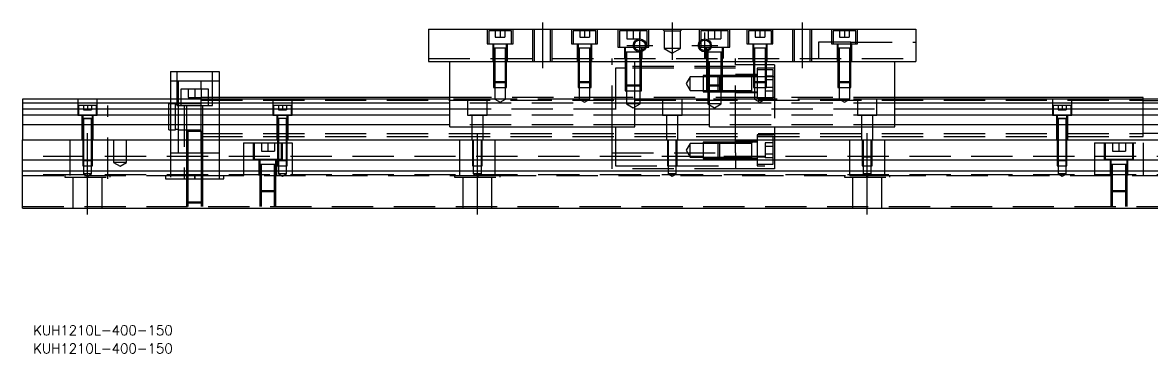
# Model space of a CAD drawing. Extents: x -8 to 590, y -276 to 102.
# Drawn here: x 0 to 347.5, y -275.7 to -174 of the extents above; entities that cross this region are included whole.
import ezdxf

# ---------------------------------------------------------------- set-up
doc = ezdxf.new("R2010")
doc.units = 0
doc.linetypes.add('CENTER', pattern=[50.8, 31.75, -6.35, 6.35, -6.35])
doc.linetypes.add('DASHED', pattern=[19.05, 12.7, -6.35])
doc.layers.get('0').update_dxf_attribs({"linetype": 'CONTINUOUS'})
doc.layers.add('CENTER', color=1, linetype='CENTER')
doc.styles.get("Standard").update_dxf_attribs({"font": 'txt.shx', "height": 3, "bigfont": 'bigfont.shx'})

# ---------------------------------------------------------------- blocks, each defined once
blk = doc.blocks.new('*U2')
at = {"color": 7, "linetype": 'CONTINUOUS'}
blk.add_text('KUH1210L-400-150', height=3, dxfattribs=at).set_placement((3.27, -270.09))
blk = doc.blocks.new('*U3')
at = {"color": 7, "linetype": 'CONTINUOUS'}
blk.add_text('KUH1210L-400-150', height=3, dxfattribs=at).set_placement((3.27, -275.69))

msp = doc.modelspace()

# ---------------------------------------------------------------- linework, layer by layer
at = {"color": 7, "linetype": 'CONTINUOUS'}
for p, q in [((125, -176), (125, -186)), ((125, -176), (275, -176)), ((275, -176), (275, -186)), ((125, -186), (275, -186)), ((131.5, -206), (131.5, -186)), ((188.5, -206), (188.5, -186)), ((211.5, -206), (211.5, -186)), ((268.5, -206), (268.5, -186)), ((45.5, -189), (45.5, -197.5)), ((45.5, -189), (60.5, -189)), ((60.5, -189), (60.5, -197.5)), ((0, -197.5), (0, -198.752272)), ((131.5, -197.5), (0, -197.5)), ((131.5, -197), (60.5, -197)), ((211.5, -197.5), (188.5, -197.5)), ((214.1, -194.85), (219.5, -194.85)), ((345, -197), (268.5, -197)), ((400, -197.5), (268.5, -197.5)), ((345, -197.5), (345, -197)), ((131.5, -198.752272), (0, -198.752272)), ((0, -198.752272), (0, -200.52668)), ((0, -200.52668), (131.5, -200.52668)), ((0, -200.52668), (0, -202.423076)), ((211.5, -198.752272), (188.5, -198.752272)), ((188.5, -200.52668), (211.5, -200.52668)), ((400, -198.752272), (268.5, -198.752272)), ((268.5, -200.52668), (400, -200.52668)), ((0, -202.423076), (0, -205.477372)), ((131.5, -202.423076), (0, -202.423076)), ((211.5, -202.423076), (188.5, -202.423076)), ((400, -202.423076), (268.5, -202.423076)), ((131.5, -205.477372), (0, -205.477372)), ((0, -205.477372), (0, -210)), ((131.5, -206), (188.5, -206)), ((211.5, -205.477372), (188.5, -205.477372)), ((211.5, -206), (268.5, -206)), ((400, -205.477372), (268.5, -205.477372)), ((0, -216.3), (0, -210)), ((0, -210), (400, -210)), ((400, -216.3), (0, -216.3)), ((0, -219.7), (0, -216.3)), ((0, -231), (0, -219.7)), ((400, -219.7), (0, -219.7)), ((0, -231), (400, -231))]:
    msp.add_line(p, q, dxfattribs=at)
at = {"color": 3, "linetype": 'DASHED'}
for p, q in [((143, -176), (143, -180.5)), ((150.5, -176.5), (143.5, -176.5)), ((143.5, -176.5), (143.5, -180.5)), ((145.5, -176.5), (145.5, -178.5)), ((147, -176.5), (147, -178.5)), ((148.5, -176.5), (148.5, -178.5)), ((150.5, -180.5), (150.5, -176.5)), ((151, -180.5), (151, -176)), ((157.000006, -176), (157.000006, -186)), ((157.5, -176), (157.5, -186)), ((162.5, -186), (162.5, -176)), ((162.999994, -186), (162.999994, -176)), ((169, -176), (169, -180.5)), ((176.5, -176.5), (169.5, -176.5)), ((169.5, -176.5), (169.5, -180.5)), ((171.5, -176.5), (171.5, -178.5)), ((173, -176.5), (173, -178.5)), ((174.5, -176.5), (174.5, -178.5)), ((176.5, -180.5), (176.5, -176.5)), ((177, -180.5), (177, -176)), ((183.25, -176), (183.25, -181.5)), ((192.25, -176.5), (183.75, -176.5)), ((183.75, -176.5), (183.75, -181.5)), ((186, -176.5), (186, -179)), ((188, -176.5), (188, -179)), ((190, -176.5), (190, -179)), ((192.25, -181.5), (192.25, -176.5)), ((192.75, -181.5), (192.75, -176)), ((197.5, -176.5), (197, -176)), ((197.5, -176.5), (197.5, -182)), ((197.5, -176.5), (202.5, -176.5)), ((202.5, -176.5), (203, -176)), ((202.5, -182), (202.5, -176.5)), ((208.25, -176), (208.25, -181.5)), ((217.25, -176.5), (208.75, -176.5)), ((208.75, -176.5), (208.75, -179.43875)), ((211, -176.5), (211, -179)), ((213, -176.5), (213, -179)), ((215, -176.5), (215, -179)), ((217.25, -181.5), (217.25, -176.5)), ((217.75, -181.5), (217.75, -176)), ((223, -176), (223, -180.5)), ((230.5, -176.5), (223.5, -176.5)), ((223.5, -176.5), (223.5, -180.5)), ((225.5, -176.5), (225.5, -178.5)), ((227, -176.5), (227, -178.5)), ((228.5, -176.5), (228.5, -178.5)), ((230.5, -180.5), (230.5, -176.5)), ((231, -180.5), (231, -176)), ((237.000006, -176), (237.000006, -186)), ((237.5, -176), (237.5, -186)), ((242.5, -186), (242.5, -176)), ((242.999994, -186), (242.999994, -176)), ((249, -176), (249, -180.5)), ((256.5, -176.5), (249.5, -176.5)), ((249.5, -176.5), (249.5, -180.5)), ((251.5, -176.5), (251.5, -178.5)), ((253, -176.5), (253, -178.5)), ((254.5, -176.5), (254.5, -178.5)), ((256.5, -180.5), (256.5, -176.5)), ((257, -180.5), (257, -176)), ((143, -180.5), (151, -180.5)), ((144.75, -180.5), (144.75, -186)), ((145, -180.5), (145, -181.9)), ((145.5, -178.5), (147, -178.5)), ((147, -178.5), (148.5, -178.5)), ((149, -181.9), (149, -180.5)), ((149.25, -186), (149.25, -180.5)), ((169, -180.5), (177, -180.5)), ((170.75, -180.5), (170.75, -186)), ((171, -180.5), (171, -181.9)), ((171.5, -178.5), (173, -178.5)), ((173, -178.5), (174.5, -178.5)), ((175, -181.9), (175, -180.5)), ((175.25, -186), (175.25, -180.5)), ((186, -179), (188, -179)), ((188, -179), (190, -179)), ((208.75, -179.43875), (208.75, -179.922968)), ((208.75, -179.922968), (208.75, -181.5)), ((211, -179), (213, -179)), ((213, -179), (215, -179)), ((223, -180.5), (231, -180.5)), ((224.75, -180.5), (224.75, -186)), ((225, -180.5), (225, -181.9)), ((225.5, -178.5), (227, -178.5)), ((227, -178.5), (228.5, -178.5)), ((229, -181.9), (229, -180.5)), ((229.25, -186), (229.25, -180.5)), ((245, -180), (245, -185)), ((255, -180), (245, -180)), ((249, -180.5), (257, -180.5)), ((250.75, -180.5), (250.75, -186)), ((251, -180.5), (251, -181.9)), ((251.5, -178.5), (253, -178.5)), ((253, -178.5), (254.5, -178.5)), ((255, -180), (275, -180)), ((255, -180.5), (255, -180)), ((255, -180), (255, -180.5)), ((255, -181.9), (255, -180.5)), ((255.25, -186), (255.25, -180.5)), ((149.000006, -181.9), (144.999994, -181.9)), ((149.000006, -181.9), (144.999994, -181.9)), ((149.000006, -181.9), (144.999994, -181.9)), ((145, -181.895), (145, -181.9)), ((145, -181.9), (145.216462, -181.9)), ((145.216708, -181.9), (145, -181.9)), ((145, -181.9), (145, -181.905)), ((145, -181.9), (145, -186)), ((148.783332, -181.9), (145.216708, -181.9)), ((145.35, -181.9), (145.35, -186)), ((148.65, -186), (148.65, -181.9)), ((149, -181.9), (148.783332, -181.9)), ((148.783538, -181.9), (149, -181.9)), ((149, -181.9), (149, -181.895)), ((149, -181.905), (149, -181.9)), ((149, -186), (149, -181.9)), ((175.000006, -181.9), (170.999994, -181.9)), ((171, -181.895), (171, -181.9)), ((171.216708, -181.9), (171, -181.9)), ((171, -181.9), (171, -181.905)), ((171, -181.9), (171, -186)), ((174.783332, -181.9), (171.216708, -181.9)), ((171.35, -181.9), (171.35, -186)), ((174.65, -186), (174.65, -181.9)), ((175, -181.9), (174.783332, -181.9)), ((175, -181.9), (175, -181.895)), ((175, -181.905), (175, -181.9)), ((175, -186), (175, -181.9)), ((183.25, -181.5), (192.75, -181.5)), ((185.25, -181.5), (185.25, -185)), ((190.500006, -183.1), (185.499994, -183.1)), ((190.500006, -183.1), (185.499994, -183.1)), ((185.5, -181.5), (185.5, -183.1)), ((185.5, -183.095), (185.5, -183.1)), ((185.5, -183.1), (185.757448, -183.1)), ((185.757468, -183.1), (185.5, -183.1)), ((185.5, -183.1), (185.5, -183.105)), ((185.5, -183.1), (185.5, -185)), ((190.013852, -183.1), (185.757468, -183.1)), ((185.9, -183.1), (185.9, -185)), ((190.242552, -183.1), (190.013852, -183.1)), ((190.1, -185), (190.1, -183.1)), ((190.5, -183.1), (190.242552, -183.1)), ((190.242602, -183.1), (190.5, -183.1)), ((190.5, -182.572418), (190.5, -181.5)), ((190.5, -182.936492), (190.5, -182.572418)), ((190.5, -183.1), (190.5, -182.936492)), ((190.5, -183.1), (190.5, -183.095)), ((190.5, -183.105), (190.5, -183.1)), ((190.5, -185), (190.5, -183.1)), ((190.75, -185), (190.75, -181.5)), ((202.5, -182), (197.5, -182)), ((197.5, -182), (200, -183.443376)), ((200, -183.443376), (202.5, -182)), ((208.25, -181.5), (217.75, -181.5)), ((210.25, -181.5), (210.25, -185)), ((215.500006, -183.1), (210.499994, -183.1)), ((215.500006, -183.1), (210.499994, -183.1)), ((210.5, -181.5), (210.5, -182.572418)), ((210.5, -182.572418), (210.5, -182.936492)), ((210.5, -182.936492), (210.5, -183.1)), ((210.5, -183.095), (210.5, -183.1)), ((210.5, -183.1), (210.757448, -183.1)), ((210.757468, -183.1), (210.5, -183.1)), ((210.5, -183.1), (210.5, -183.105)), ((210.5, -183.1), (210.5, -185)), ((215.242552, -183.1), (210.757468, -183.1)), ((210.9, -183.1), (210.9, -185)), ((215.1, -185), (215.1, -183.1)), ((215.5, -183.1), (215.242552, -183.1)), ((215.242602, -183.1), (215.5, -183.1)), ((215.5, -183.1), (215.5, -181.5)), ((215.5, -183.1), (215.5, -183.095)), ((215.5, -183.105), (215.5, -183.1)), ((215.5, -185), (215.5, -183.1)), ((215.75, -185), (215.75, -181.5)), ((229.000006, -181.9), (224.999994, -181.9)), ((229.000006, -181.9), (224.999994, -181.9)), ((229.000006, -181.9), (224.999994, -181.9)), ((229.000006, -181.9), (224.999994, -181.9)), ((225, -181.895), (225, -181.9)), ((225, -181.9), (225.216462, -181.9)), ((225.216708, -181.9), (225, -181.9)), ((225, -181.9), (225, -181.905)), ((225, -181.9), (225, -186)), ((228.783332, -181.9), (225.216708, -181.9)), ((225.35, -181.9), (225.35, -186)), ((228.65, -186), (228.65, -181.9)), ((229, -181.9), (228.783332, -181.9)), ((228.783538, -181.9), (229, -181.9)), ((229, -181.9), (229, -181.895)), ((229, -181.905), (229, -181.9)), ((229, -186), (229, -181.9)), ((255.000006, -181.9), (250.999994, -181.9)), ((255.000006, -181.9), (250.999994, -181.9)), ((255.000006, -181.9), (250.999994, -181.9)), ((255.000006, -181.9), (250.999994, -181.9)), ((251, -181.895), (251, -181.9)), ((251, -181.9), (251.216462, -181.9)), ((251.216708, -181.9), (251, -181.9)), ((251, -181.9), (251, -186)), ((251, -181.9), (251, -181.905)), ((254.783332, -181.9), (251.216708, -181.9)), ((251.35, -181.9), (251.35, -186)), ((254.65, -186), (254.65, -181.9)), ((255, -181.9), (254.783332, -181.9)), ((254.783538, -181.9), (255, -181.9)), ((255, -181.9), (255, -181.895)), ((255, -186), (255, -181.9)), ((255, -181.905), (255, -181.9)), ((125, -185), (275, -185)), ((145, -186), (145, -192.15)), ((145.000006, -186), (145.000002, -192.15)), ((145.35, -186), (145.35, -192.5)), ((148.65, -192.5), (148.65, -186)), ((148.999998, -192.15), (148.999994, -186)), ((149, -192.15), (149, -186)), ((171, -186), (171, -192.15)), ((171.000006, -186), (171.000002, -192.15)), ((171.35, -186), (171.35, -192.5)), ((174.65, -192.5), (174.65, -186)), ((174.999998, -192.15), (174.999994, -186)), ((175, -192.15), (175, -186)), ((181.5, -186), (181.5, -185)), ((181.5, -206), (181.5, -186)), ((219.5, -187.5), (181.5, -187.5)), ((185.5, -185), (185.5, -186)), ((185.5, -186), (185.5, -193.1)), ((185.500006, -185), (185.500006, -186)), ((185.500006, -186), (185.500006, -193.100006)), ((185.9, -185), (185.9, -186)), ((185.9, -186), (185.9, -193.5)), ((190.1, -193.5), (190.1, -185)), ((190.499994, -193.1), (190.499994, -185)), ((190.5, -193.1), (190.5, -185)), ((210.5, -185), (210.5, -193.1)), ((210.500006, -185), (210.500006, -193.1)), ((210.9, -185), (210.9, -193.5)), ((215.1, -193.5), (215.1, -185)), ((215.499994, -193.1), (215.499994, -185)), ((215.5, -193.1), (215.5, -185)), ((219.5, -186), (219.5, -185)), ((219.5, -206), (219.5, -186)), ((225, -187), (219.5, -187)), ((225, -186), (225, -192.15)), ((225.35, -187), (225, -187)), ((225.000006, -186), (225.000002, -192.15)), ((225.35, -186), (225.35, -192.5)), ((228.65, -187), (225.35, -187)), ((228.65, -192.5), (228.65, -186)), ((229, -187), (228.65, -187)), ((228.999998, -192.15), (228.999994, -186)), ((229, -192.15), (229, -186)), ((231.5, -187), (229, -187)), ((231.5, -187), (231.5, -190.630684)), ((251, -186), (251, -192.15)), ((251.000006, -186), (251.000002, -192.15)), ((251.35, -186), (251.35, -192.5)), ((254.65, -192.5), (254.65, -186)), ((254.999998, -192.15), (254.999994, -186)), ((255, -192.15), (255, -186)), ((47.5, -189), (47.5, -199.5)), ((58.5, -199.5), (58.5, -189)), ((182.5, -188), (182.5, -206)), ((185.5, -188), (182.5, -188)), ((185.9, -188), (185.5, -188)), ((219.5, -188), (185.9, -188)), ((205.5, -190.65), (204.287564, -192.75)), ((205.5, -194.85), (205.5, -190.65)), ((209.5, -190.65), (205.5, -190.65)), ((214.5, -190.250002), (209.5, -190.250006)), ((209.5, -190.250006), (209.5, -195.249994)), ((214.1, -190.65), (209.5, -190.65)), ((214.5, -190.25), (214.1, -190.65)), ((214.1, -194.85), (214.1, -190.65)), ((219.5, -190.65), (214.1, -190.65)), ((214.5, -190.25), (214.5, -195.25)), ((219.5, -190.25), (214.5, -190.25)), ((219.5, -190.250006), (214.5, -190.250002)), ((226.1, -190), (219.5, -190)), ((224.5, -190.25), (219.5, -190.25)), ((225, -190.630684), (219.5, -190.630684)), ((224.5, -190.65), (219.5, -190.65)), ((224.5, -190.25), (224.495, -190.25)), ((224.5, -195.25), (224.5, -190.25)), ((224.505, -190.25), (224.5, -190.25)), ((225, -190.25), (224.5, -190.25)), ((225.35, -190.25), (225, -190.25)), ((225.35, -190.630684), (225, -190.630684)), ((226.1, -190.25), (225.35, -190.25)), ((228.65, -190.630684), (225.35, -190.630684)), ((226.1, -188), (226.1, -197.5)), ((231.5, -188), (226.1, -188)), ((228.65, -188.5), (226.1, -188.5)), ((228.6, -190.440598), (228.6, -191.5953)), ((231.1, -190.440598), (228.6, -190.440598)), ((229, -188.5), (228.65, -188.5)), ((229, -190.630684), (228.65, -190.630684)), ((231.1, -188.5), (229, -188.5)), ((231.5, -190.630684), (229, -190.630684)), ((231.1, -197), (231.1, -188.5)), ((231.5, -190.630684), (231.5, -206)), ((48, -192), (45.5, -192)), ((48, -197.5), (48, -192)), ((55, -192), (48, -192)), ((57.25, -194.5), (48.75, -194.5)), ((48.75, -194.5), (48.75, -197.5)), ((51, -194.5), (51, -197)), ((53, -194.5), (53, -197)), ((55, -194.5), (55, -192)), ((60.5, -192), (55, -192)), ((55, -194.5), (55, -197)), ((57.25, -197.5), (57.25, -194.5)), ((145, -192.15), (149, -192.15)), ((145, -192.15), (145.35, -192.5)), ((145.000002, -192.15), (145.000006, -194)), ((145.000006, -194), (148.999994, -194)), ((148.65, -192.5), (145.35, -192.5)), ((145.35, -192.5), (145.35, -194)), ((145.35, -194), (145.35, -197.5)), ((148.65, -192.5), (149, -192.15)), ((148.65, -194), (148.65, -192.5)), ((148.65, -197.5), (148.65, -194)), ((148.999994, -194), (148.999998, -192.15)), ((171, -192.15), (175, -192.15)), ((171, -192.15), (171.35, -192.5)), ((171.000002, -192.15), (171.000006, -194)), ((171.000006, -194), (174.999994, -194)), ((174.65, -192.5), (171.35, -192.5)), ((171.35, -192.5), (171.35, -194)), ((171.35, -194), (171.35, -197.5)), ((174.65, -192.5), (175, -192.15)), ((174.65, -194), (174.65, -192.5)), ((174.65, -197.5), (174.65, -194)), ((174.999994, -194), (174.999998, -192.15)), ((185.5, -193.1), (190.5, -193.1)), ((185.5, -193.1), (185.9, -193.5)), ((185.500006, -193.100006), (185.500006, -195)), ((190.1, -193.5), (185.9, -193.5)), ((185.9, -193.5), (185.9, -195)), ((190.1, -193.5), (190.5, -193.1)), ((190.1, -195), (190.1, -193.5)), ((190.499994, -195), (190.499994, -193.1)), ((204.287564, -192.75), (205.5, -194.85)), ((210.5, -193.1), (215.5, -193.1)), ((210.5, -193.1), (210.9, -193.5)), ((210.500006, -193.1), (210.500006, -195)), ((215.1, -193.5), (210.9, -193.5)), ((210.9, -193.5), (210.9, -195)), ((215.1, -193.5), (215.5, -193.1)), ((215.1, -195), (215.1, -193.5)), ((215.499994, -195), (215.499994, -193.1)), ((225, -192.15), (229, -192.15)), ((225, -192.15), (225.35, -192.5)), ((225.000002, -192.15), (225.000006, -194)), ((225.000006, -194), (228.999994, -194)), ((228.65, -192.5), (225.35, -192.5)), ((225.35, -192.5), (225.35, -194)), ((225.35, -194), (225.35, -197.5)), ((228.6, -191.5953), (228.6, -193.9047)), ((231.1, -191.5953), (228.6, -191.5953)), ((231.1, -193.9047), (228.6, -193.9047)), ((228.6, -193.9047), (228.6, -195.059402)), ((228.65, -192.5), (229, -192.15)), ((228.65, -194), (228.65, -192.5)), ((228.65, -197.5), (228.65, -194)), ((228.999994, -194), (228.999998, -192.15)), ((251, -192.15), (255, -192.15)), ((251, -192.15), (251.35, -192.5)), ((251.000002, -192.15), (251.000006, -194)), ((251.000006, -194), (254.999994, -194)), ((254.65, -192.5), (251.35, -192.5)), ((251.35, -192.5), (251.35, -194)), ((251.35, -194), (251.35, -197.5)), ((254.65, -192.5), (255, -192.15)), ((254.65, -194), (254.65, -192.5)), ((254.65, -197.5), (254.65, -194)), ((254.999994, -194), (254.999998, -192.15)), ((17, -197.5), (17, -202.5)), ((23, -202.5), (23, -197.5)), ((45.5, -197.5), (45.5, -210)), ((48, -203), (48, -197.5)), ((48.75, -197.5), (48.75, -199.5)), ((51, -197), (53, -197)), ((53, -197), (55, -197)), ((55, -197.5), (55, -197)), ((57.25, -197), (55, -197)), ((55, -199.5), (55, -197.5)), ((55, -197.875), (345, -197.875)), ((60.5, -197), (57.25, -197)), ((57.25, -199.5), (57.25, -197.5)), ((60.5, -197.5), (60.5, -210)), ((77, -197.5), (77, -202.5)), ((83, -202.5), (83, -197.5)), ((182.5, -197), (131.5, -197)), ((145.35, -197.5), (131.5, -197.5)), ((137, -197.5), (137, -202.5)), ((143, -202.5), (143, -197.5)), ((148.65, -197.5), (145.35, -197.5)), ((145.35, -197.5), (147, -198.452628)), ((147, -198.452628), (148.65, -197.5)), ((171.35, -197.5), (148.65, -197.5)), ((174.65, -197.5), (171.35, -197.5)), ((171.35, -197.5), (173, -198.452628)), ((173, -198.452628), (174.65, -197.5)), ((188.5, -197.5), (174.65, -197.5)), ((226.1, -197), (182.5, -197)), ((185.500006, -195), (190.499994, -195)), ((185.9, -195), (185.9, -199)), ((190.1, -199), (190.1, -195)), ((197, -197.5), (197, -202.5)), ((203, -202.5), (203, -197.5)), ((205.5, -194.85), (209.5, -194.85)), ((209.5, -194.85), (214.1, -194.85)), ((209.5, -195.249994), (214.5, -195.249998)), ((210.500006, -195), (215.499994, -195)), ((210.9, -195), (210.9, -199)), ((225.35, -197.5), (211.5, -197.5)), ((214.1, -194.85), (214.5, -195.25)), ((214.1, -194.85), (219.5, -194.85)), ((214.5, -195.249998), (219.5, -195.249994)), ((214.5, -195.25), (219.5, -195.249998)), ((215.1, -199), (215.1, -195)), ((219.5, -194.85), (224.5, -194.85)), ((219.5, -195.249998), (224.505, -195.25)), ((219.5, -195.5), (226.1, -195.5)), ((224.495, -195.25), (226.1, -195.25)), ((228.65, -197.5), (225.35, -197.5)), ((225.35, -197.5), (227, -198.452628)), ((226.1, -197), (231.1, -197)), ((227, -198.452628), (228.65, -197.5)), ((231.1, -195.059402), (228.6, -195.059402)), ((251.35, -197.5), (228.65, -197.5)), ((231.5, -197), (231.1, -197)), ((268.5, -197), (231.5, -197)), ((254.65, -197.5), (251.35, -197.5)), ((251.35, -197.5), (253, -198.452628)), ((253, -198.452628), (254.65, -197.5)), ((268.5, -197.5), (254.65, -197.5)), ((257, -197.5), (257, -202.5)), ((263, -202.5), (263, -197.5)), ((317, -197.5), (317, -202.5)), ((323, -202.5), (323, -197.5)), ((345, -203), (345, -197.5)), ((350, -198), (345, -198)), ((22.75, -199.5), (17.25, -199.5)), ((17.25, -199.5), (17.25, -202.5)), ((18.75, -199.5), (18.75, -200.8)), ((18.75, -200.8), (20, -200.8)), ((20, -199.5), (20, -200.8)), ((20, -200.8), (21.25, -200.8)), ((21.25, -199.5), (21.25, -200.8)), ((22.75, -202.5), (22.75, -199.5)), ((26.25, -222), (26.25, -199.5)), ((45, -203), (45, -199)), ((45.5, -199), (45, -199)), ((47.1, -199), (45.5, -199)), ((47.1, -203), (47.1, -199)), ((48, -199.2), (47.1, -199.2)), ((47.5, -199.5), (58.5, -199.5)), ((48.75, -199), (48, -199)), ((55, -199), (48.75, -199)), ((49.75, -199.5), (49.75, -222)), ((50.5, -199.5), (50.5, -207.5)), ((55, -203), (55, -199.5)), ((55.5, -207.5), (55.5, -199.5)), ((82.75, -199.5), (77.25, -199.5)), ((77.25, -199.5), (77.25, -202.5)), ((78.75, -199.5), (78.75, -200.8)), ((78.75, -200.8), (80, -200.8)), ((80, -199.5), (80, -200.8)), ((80, -200.8), (81.25, -200.8)), ((81.25, -199.5), (81.25, -200.8)), ((82.75, -202.5), (82.75, -199.5)), ((188.5, -198.752272), (131.5, -198.752272)), ((131.5, -200.52668), (188.5, -200.52668)), ((190.1, -199), (185.9, -199)), ((185.9, -199), (188, -200.212436)), ((188, -200.212436), (190.1, -199)), ((215.1, -199), (210.9, -199)), ((210.9, -199), (213, -200.212436)), ((268.5, -198.752272), (211.5, -198.752272)), ((211.5, -200.52668), (268.5, -200.52668)), ((213, -200.212436), (215.1, -199)), ((322.75, -199.5), (317.25, -199.5)), ((317.25, -199.5), (317.25, -202.5)), ((318.75, -199.5), (318.75, -200.8)), ((318.75, -200.8), (320, -200.8)), ((320, -199.5), (320, -200.8)), ((320, -200.8), (321.25, -200.8)), ((321.25, -199.5), (321.25, -200.8)), ((322.75, -202.5), (322.75, -199.5)), ((17, -202.5), (23, -202.5)), ((18.25, -202.5), (18.25, -210)), ((21.500006, -203.5), (18.499994, -203.5)), ((19.998804, -203.5), (18.499994, -203.5)), ((21.500006, -203.5), (18.499994, -203.5)), ((19.998804, -203.5), (18.499994, -203.5)), ((18.5, -202.5), (18.5, -203.5)), ((18.5, -203.495), (18.5, -203.5)), ((18.5, -203.5), (18.62467, -203.5)), ((18.624678, -203.5), (18.5, -203.5)), ((18.5, -203.5), (18.62467, -203.5)), ((18.624678, -203.5), (18.5, -203.5)), ((18.5, -203.5), (18.5, -203.505)), ((18.5, -203.5), (18.5, -210)), ((18.62467, -203.5), (21.375392, -203.5)), ((18.62467, -203.5), (21.375392, -203.5)), ((19.998804, -203.5), (18.624678, -203.5)), ((19.998804, -203.5), (18.624678, -203.5)), ((18.75, -203.5), (18.75, -210)), ((21.500006, -203.5), (19.998804, -203.5)), ((21.500006, -203.5), (19.998804, -203.5)), ((21.37533, -203.5), (19.998804, -203.5)), ((21.37533, -203.5), (19.998804, -203.5)), ((21.25, -210), (21.25, -203.5)), ((21.5, -203.5), (21.37533, -203.5)), ((21.5, -203.5), (21.37533, -203.5)), ((21.375392, -203.5), (21.5, -203.5)), ((21.375392, -203.5), (21.5, -203.5)), ((21.5, -203.5), (21.5, -202.5)), ((21.5, -203.5), (21.5, -203.495)), ((21.5, -203.505), (21.5, -203.5)), ((21.5, -210), (21.5, -203.5)), ((21.75, -210), (21.75, -202.5)), ((45, -207), (45, -203)), ((47.1, -207), (47.1, -203)), ((48, -210), (48, -203)), ((55, -207.500302), (55, -203)), ((77, -202.5), (83, -202.5)), ((78.25, -202.5), (78.25, -210)), ((79.998804, -203.5), (78.499994, -203.5)), ((79.998804, -203.5), (78.499994, -203.5)), ((78.5, -202.5), (78.5, -203.5)), ((78.5, -203.495), (78.5, -203.5)), ((78.624678, -203.5), (78.5, -203.5)), ((78.624678, -203.5), (78.5, -203.5)), ((78.5, -203.5), (78.5, -203.505)), ((78.5, -203.5), (78.5, -210)), ((79.998804, -203.5), (78.624678, -203.5)), ((79.998804, -203.5), (78.624678, -203.5)), ((78.75, -203.5), (78.75, -210)), ((81.500006, -203.5), (79.998804, -203.5)), ((81.500006, -203.5), (79.998804, -203.5)), ((81.37533, -203.5), (79.998804, -203.5)), ((81.37533, -203.5), (79.998804, -203.5)), ((81.25, -210), (81.25, -203.5)), ((81.5, -203.5), (81.37533, -203.5)), ((81.5, -203.5), (81.37533, -203.5)), ((81.5, -203.5), (81.5, -202.5)), ((81.5, -203.5), (81.5, -203.495)), ((81.5, -203.505), (81.5, -203.5)), ((81.5, -210), (81.5, -203.5)), ((81.75, -210), (81.75, -202.5)), ((188.5, -202.423076), (131.5, -202.423076)), ((137, -202.5), (143, -202.5)), ((138.25, -202.5), (138.25, -210)), ((141.75, -210), (141.75, -202.5)), ((197, -202.5), (203, -202.5)), ((198.25, -202.5), (198.25, -210)), ((201.75, -210), (201.75, -202.5)), ((268.5, -202.423076), (211.5, -202.423076)), ((257, -202.5), (263, -202.5)), ((258.25, -202.5), (258.25, -210)), ((261.75, -210), (261.75, -202.5)), ((317, -202.5), (323, -202.5)), ((318.25, -202.5), (318.25, -210)), ((321.500006, -203.5), (318.499994, -203.5)), ((319.998804, -203.5), (318.499994, -203.5)), ((319.998804, -203.5), (318.499994, -203.5)), ((318.5, -202.5), (318.5, -203.5)), ((318.5, -203.495), (318.5, -203.5)), ((318.5, -203.5), (318.62467, -203.5)), ((318.624678, -203.5), (318.5, -203.5)), ((318.624678, -203.5), (318.5, -203.5)), ((318.5, -203.5), (318.5, -203.505)), ((318.5, -203.5), (318.5, -210)), ((318.62467, -203.5), (321.375392, -203.5)), ((319.998804, -203.5), (318.624678, -203.5)), ((319.998804, -203.5), (318.624678, -203.5)), ((318.75, -203.5), (318.75, -210)), ((321.500006, -203.5), (319.998804, -203.5)), ((321.500006, -203.5), (319.998804, -203.5)), ((321.37533, -203.5), (319.998804, -203.5)), ((321.37533, -203.5), (319.998804, -203.5)), ((321.25, -210), (321.25, -203.5)), ((321.5, -203.5), (321.37533, -203.5)), ((321.5, -203.5), (321.37533, -203.5)), ((321.375392, -203.5), (321.5, -203.5)), ((321.5, -203.5), (321.5, -202.5)), ((321.5, -203.5), (321.5, -203.495)), ((321.5, -203.505), (321.5, -203.5)), ((321.5, -210), (321.5, -203.5)), ((321.75, -210), (321.75, -202.5)), ((345, -209), (345, -203)), ((45, -207), (45.5, -207)), ((45.5, -207), (47.1, -207)), ((47.1, -206.8), (48, -206.8)), ((48, -207), (50.5, -207)), ((55.500006, -207.5), (50.499994, -207.5)), ((55.500006, -207.5), (50.499994, -207.5)), ((50.5, -207), (55, -207)), ((50.5, -207.495), (50.5, -207.5)), ((50.5, -207.5), (50.757448, -207.5)), ((50.757468, -207.5), (50.5, -207.5)), ((50.5, -207.5), (50.5, -207.505)), ((50.5, -207.5), (50.5, -210)), ((55.242552, -207.5), (50.757468, -207.5)), ((50.9, -207.5), (50.9, -210)), ((55, -210), (55, -207.500302)), ((55, -208.125), (345, -208.125)), ((55.1, -210), (55.1, -207.5)), ((55.5, -207.5), (55.242552, -207.5)), ((55.242602, -207.5), (55.5, -207.5)), ((55.5, -207.5), (55.5, -207.495)), ((55.5, -207.505), (55.5, -207.5)), ((55.5, -210), (55.5, -207.5)), ((188.5, -205.477372), (131.5, -205.477372)), ((181.5, -210), (181.5, -206)), ((182.5, -206), (182.5, -210)), ((268.5, -205.477372), (211.5, -205.477372)), ((219.5, -210), (219.5, -206)), ((226.1, -208.5), (226.1, -218)), ((231.5, -208.5), (226.1, -208.5)), ((231.5, -206), (231.5, -218)), ((345, -208), (350, -208)), ((14.638098, -221), (14.638098, -210)), ((18.5, -210), (18.5, -216.25)), ((18.500006, -210), (18.500006, -216.250006)), ((18.75, -210), (18.75, -216.3)), ((21.25, -216.3), (21.25, -210)), ((21.499994, -216.250006), (21.499994, -210)), ((21.5, -216.25), (21.5, -210)), ((28, -210), (28, -217)), ((32, -217), (32, -210)), ((45.5, -210), (45.5, -216.3)), ((48, -214), (48, -210)), ((50.5, -210), (50.5, -216.3)), ((50.9, -210), (50.9, -216.3)), ((55, -209), (345, -209)), ((55, -214), (55, -210)), ((55.1, -216.3), (55.1, -210)), ((55.361902, -210), (55.361902, -221)), ((55.5, -216.3), (55.5, -210)), ((60.5, -210), (60.5, -216.3)), ((68, -211), (68, -216.3)), ((68, -211), (78.5, -211)), ((71, -211), (71, -216)), ((71.25, -211), (71.25, -216)), ((73.5, -211), (73.5, -213.5)), ((75.5, -211), (75.5, -213.5)), ((77.5, -211), (77.5, -213.5)), ((78.5, -210), (78.5, -216.25)), ((78.5, -211), (78.75, -211)), ((78.500006, -210), (78.500006, -216.250006)), ((78.75, -210), (78.75, -216.3)), ((78.75, -211), (81.25, -211)), ((79.75, -216), (79.75, -211)), ((80, -216), (80, -211)), ((81.25, -216.3), (81.25, -210)), ((81.25, -211), (81.5, -211)), ((81.499994, -216.250006), (81.499994, -210)), ((81.5, -216.25), (81.5, -210)), ((81.5, -211), (83, -211)), ((83, -211), (83, -216.3)), ((134.638098, -221), (134.638098, -210)), ((138.500006, -210), (138.500006, -216.3)), ((138.75, -210), (138.75, -218)), ((141.25, -218), (141.25, -210)), ((141.499994, -216.3), (141.499994, -210)), ((145.361902, -210), (145.361902, -221)), ((181.5, -214), (181.5, -210)), ((182.5, -210), (182.5, -216.3)), ((198.500006, -210), (198.500006, -216.3)), ((198.75, -210), (198.75, -218)), ((201.25, -218), (201.25, -210)), ((201.499994, -216.3), (201.499994, -210)), ((205.5, -211.15), (204.287564, -213.25)), ((205.5, -215.35), (205.5, -211.15)), ((209.5, -211.15), (205.5, -211.15)), ((214.5, -210.750002), (209.5, -210.750006)), ((209.5, -210.750006), (209.5, -215.749994)), ((214.1, -211.15), (209.5, -211.15)), ((214.5, -210.75), (214.1, -211.15)), ((214.1, -215.35), (214.1, -211.15)), ((219.5, -211.15), (214.1, -211.15)), ((214.5, -210.75), (214.5, -215.75)), ((219.5, -210.75), (214.5, -210.75)), ((219.5, -210.750006), (214.5, -210.750002)), ((219.5, -214), (219.5, -210)), ((226.1, -210.5), (219.5, -210.5)), ((224.505, -210.75), (219.5, -210.75)), ((224.5, -211.15), (219.5, -211.15)), ((226.1, -210.75), (224.495, -210.75)), ((224.5, -210.75), (224.5, -211.007448)), ((224.5, -211.007468), (224.5, -210.75)), ((224.5, -210.75), (224.5, -211.007448)), ((224.5, -215.75), (224.5, -210.75)), ((231.1, -209), (226.1, -209)), ((228.6, -210.940598), (228.6, -212.0953)), ((231.1, -210.940598), (228.6, -210.940598)), ((231.1, -210), (231.1, -209)), ((231.1, -216.3), (231.1, -210)), ((254.638098, -221), (254.638098, -210)), ((258.500006, -210), (258.500006, -216.3)), ((258.75, -210), (258.75, -218)), ((261.25, -218), (261.25, -210)), ((261.499994, -216.3), (261.499994, -210)), ((265.361902, -210), (265.361902, -221)), ((318.5, -210), (318.5, -216.25)), ((318.500006, -210), (318.500006, -216.250006)), ((318.75, -210), (318.75, -216.3)), ((321.25, -216.3), (321.25, -210)), ((321.499994, -216.250006), (321.499994, -210)), ((321.5, -216.25), (321.5, -210)), ((330, -211), (330, -216.3)), ((330, -211), (345, -211)), ((333, -211), (333, -216)), ((333.25, -211), (333.25, -216)), ((335.5, -211), (335.5, -213.5)), ((337.5, -211), (337.5, -213.5)), ((339.5, -211), (339.5, -213.5)), ((341.75, -216), (341.75, -211)), ((342, -216), (342, -211)), ((345, -211), (345, -216.3)), ((400, -215.15), (0, -215.15)), ((45.5, -214), (48, -214)), ((48, -214), (50.5, -214)), ((50.5, -214), (50.9, -214)), ((50.9, -214), (55, -214)), ((55, -214), (60.5, -214)), ((73.5, -213.5), (75.5, -213.5)), ((75.5, -213.5), (77.5, -213.5)), ((181.5, -214), (219.5, -214)), ((181.5, -216.3), (181.5, -214)), ((204.287564, -213.25), (205.5, -215.35)), ((205.5, -215.35), (209.5, -215.35)), ((209.5, -215.35), (214.1, -215.35)), ((214.1, -215.35), (219.5, -215.35)), ((214.1, -215.35), (214.5, -215.75)), ((219.5, -214), (219.5, -216.3)), ((219.5, -215.35), (224.5, -215.35)), ((228.500006, -215.369316), (219.5, -215.369316)), ((231.1, -212.0953), (228.6, -212.0953)), ((228.6, -212.0953), (228.6, -214.4047)), ((228.6, -214.4047), (228.6, -215.559402)), ((231.1, -214.4047), (228.6, -214.4047)), ((261.5, -215.369316), (258.500006, -215.369316)), ((335.5, -213.5), (337.5, -213.5)), ((337.5, -213.5), (339.5, -213.5)), ((18.5, -216.25), (21.5, -216.25)), ((18.5, -216.25), (18.55, -216.3)), ((18.500006, -216.250006), (18.500006, -216.3)), ((18.500006, -216.3), (18.500006, -218)), ((18.500006, -218), (21.499994, -218)), ((18.55, -216.3), (18.75, -216.5)), ((18.75, -216.3), (18.75, -216.5)), ((21.25, -216.5), (18.75, -216.5)), ((18.75, -216.5), (18.75, -218)), ((18.75, -218), (18.75, -220.5)), ((21.25, -216.5), (21.25, -216.3)), ((21.25, -216.5), (21.45, -216.3)), ((21.25, -218), (21.25, -216.5)), ((21.25, -220.5), (21.25, -218)), ((21.45, -216.3), (21.5, -216.25)), ((21.499994, -216.3), (21.499994, -216.250006)), ((21.499994, -218), (21.499994, -216.3)), ((32, -217), (28, -217)), ((28, -217), (30, -218.1547)), ((30, -218.1547), (32, -217)), ((45.5, -216.3), (45.5, -219.7)), ((50.5, -216.3), (50.5, -219.7)), ((50.9, -216.3), (50.9, -219.7)), ((55.1, -219.7), (55.1, -216.3)), ((55.5, -219.7), (55.5, -216.3)), ((60.5, -216.3), (60.5, -219.7)), ((68, -216.3), (68, -219.7)), ((71, -216), (80, -216)), ((72.75, -216), (72.75, -221)), ((78.000006, -217.6), (72.999994, -217.6)), ((73, -216), (73, -216.3)), ((73, -216.3), (73, -217.6)), ((73, -217.595), (73, -217.6)), ((73.257468, -217.6), (73, -217.6)), ((73, -217.6), (73, -217.605)), ((73, -217.6), (73, -219.7)), ((77.742552, -217.6), (73.257468, -217.6)), ((73.4, -217.6), (73.4, -219.7)), ((77.6, -219.7), (77.6, -217.6)), ((78, -217.6), (77.742552, -217.6)), ((78, -216.3), (78, -216)), ((78, -217.6), (78, -216.3)), ((78, -217.6), (78, -217.595)), ((78, -217.605), (78, -217.6)), ((78, -219.7), (78, -217.6)), ((78.25, -221), (78.25, -216)), ((78.5, -216.25), (81.5, -216.25)), ((78.5, -216.25), (78.55, -216.3)), ((78.500006, -216.250006), (78.500006, -216.3)), ((78.500006, -216.3), (78.500006, -218)), ((78.500006, -218), (81.499994, -218)), ((78.55, -216.3), (78.75, -216.5)), ((78.75, -216.3), (78.75, -216.5)), ((81.25, -216.5), (78.75, -216.5)), ((78.75, -216.5), (78.75, -218)), ((78.75, -218), (78.75, -220.5)), ((81.25, -216.5), (81.25, -216.3)), ((81.25, -216.5), (81.45, -216.3)), ((81.25, -218), (81.25, -216.5)), ((81.25, -220.5), (81.25, -218)), ((81.45, -216.3), (81.5, -216.25)), ((81.499994, -216.3), (81.499994, -216.250006)), ((81.499994, -218), (81.499994, -216.3)), ((83, -216.3), (83, -219.7)), ((138.500006, -216.3), (138.500006, -218)), ((138.500006, -218), (141.499994, -218)), ((138.75, -218), (138.75, -220.5)), ((141.25, -220.5), (141.25, -218)), ((141.499994, -218), (141.499994, -216.3)), ((219.5, -216.275918), (181.5, -216.275918)), ((181.5, -219), (181.5, -216.3)), ((182.5, -216.3), (182.5, -218)), ((182.5, -218), (219.5, -218)), ((198.500006, -216.3), (198.500006, -218)), ((198.500006, -218), (201.499994, -218)), ((198.75, -218), (198.75, -220.5)), ((201.25, -220.5), (201.25, -218)), ((201.499994, -218), (201.499994, -216.3)), ((209.5, -215.749994), (214.5, -215.749998)), ((214.5, -215.749998), (219.5, -215.749994)), ((214.5, -215.75), (219.5, -215.75)), ((219.5, -215.75), (224.5, -215.75)), ((219.5, -216), (226.1, -216)), ((219.5, -216.3), (219.5, -219)), ((224.495, -215.75), (224.5, -215.75)), ((224.5, -215.75), (224.505, -215.75)), ((224.5, -215.75), (226.1, -215.75)), ((226.1, -217.5), (228.500006, -217.5)), ((226.1, -218), (228.500006, -218)), ((228.500006, -217.5), (231.1, -217.5)), ((231.1, -215.559402), (228.6, -215.559402)), ((231.1, -217.5), (231.1, -216.3)), ((231.5, -218), (231.5, -219)), ((258.500006, -216.3), (258.500006, -218)), ((258.500006, -218), (261.499994, -218)), ((258.75, -218), (258.75, -220.5)), ((261.25, -220.5), (261.25, -218)), ((261.499994, -218), (261.499994, -216.3)), ((318.5, -216.25), (321.5, -216.25)), ((318.5, -216.25), (318.55, -216.3)), ((318.500006, -216.250006), (318.500006, -216.3)), ((318.500006, -216.3), (318.500006, -218)), ((318.500006, -218), (321.499994, -218)), ((318.55, -216.3), (318.75, -216.5)), ((318.75, -216.3), (318.75, -216.5)), ((321.25, -216.5), (318.75, -216.5)), ((318.75, -216.5), (318.75, -218)), ((318.75, -218), (318.75, -220.5)), ((321.25, -216.5), (321.25, -216.3)), ((321.25, -216.5), (321.45, -216.3)), ((321.25, -218), (321.25, -216.5)), ((321.25, -220.5), (321.25, -218)), ((321.45, -216.3), (321.5, -216.25)), ((321.499994, -216.3), (321.499994, -216.250006)), ((321.499994, -218), (321.499994, -216.3)), ((330, -216.3), (330, -219.7)), ((333, -216), (342, -216)), ((334.75, -216), (334.75, -221)), ((340.000006, -217.6), (334.999994, -217.6)), ((340.000006, -217.6), (334.999994, -217.6)), ((335, -216), (335, -216.3)), ((335, -216.3), (335, -217.6)), ((335, -217.595), (335, -217.6)), ((335.257468, -217.6), (335, -217.6)), ((335, -217.6), (335, -217.605)), ((335, -217.6), (335, -219.7)), ((339.742552, -217.6), (335.257468, -217.6)), ((335.4, -217.6), (335.4, -219.7)), ((339.6, -219.7), (339.6, -217.6)), ((340, -217.6), (339.742552, -217.6)), ((340, -216.3), (340, -216)), ((340, -217.6), (340, -216.3)), ((340, -217.6), (340, -217.595)), ((340, -217.605), (340, -217.6)), ((340, -219.7), (340, -217.6)), ((340.25, -221), (340.25, -216)), ((345, -216.3), (345, -219.7)), ((400, -220.85), (0, -220.85)), ((0, -221), (44.638098, -221)), ((13, -221), (13, -221.5)), ((13, -221.5), (27, -221.5)), ((15.5, -221.5), (15.5, -231)), ((21.25, -220.5), (18.75, -220.5)), ((18.75, -220.5), (20, -221.221688)), ((20, -221.221688), (21.25, -220.5)), ((24.5, -231), (24.5, -221.5)), ((27, -221.5), (27, -221)), ((44, -221), (44, -222)), ((44, -222), (53, -222)), ((44.638098, -221), (55.361902, -221)), ((45.5, -219.7), (45.5, -221)), ((45.5, -221), (45.5, -221.5)), ((50.5, -219.7), (50.5, -221)), ((50.5, -221), (50.5, -222)), ((50.5, -222), (50.5, -229.1)), ((50.500006, -222), (50.500006, -229.100006)), ((50.9, -219.7), (50.9, -221)), ((50.9, -221), (50.9, -222)), ((50.9, -222), (50.9, -229.5)), ((53, -221), (53, -222)), ((53, -222), (53, -221)), ((53, -222), (62, -222)), ((55.1, -221), (55.1, -219.7)), ((55.1, -222), (55.1, -221)), ((55.1, -229.5), (55.1, -222)), ((55.361902, -221), (134.638098, -221)), ((55.499994, -229.100006), (55.499994, -222)), ((55.5, -221), (55.5, -219.7)), ((55.5, -222), (55.5, -221)), ((55.5, -229.1), (55.5, -222)), ((60.5, -219.7), (60.5, -222)), ((62, -222), (62, -221)), ((68, -219.7), (68, -221)), ((73, -219.7), (73, -221)), ((73, -221), (73, -225.6)), ((73.000006, -221), (73.000006, -225.600006)), ((73.4, -219.7), (73.4, -221)), ((73.4, -221), (73.4, -226)), ((77.6, -221), (77.6, -219.7)), ((77.6, -226), (77.6, -221)), ((77.999994, -225.600006), (77.999994, -221)), ((78, -221), (78, -219.7)), ((78, -225.6), (78, -221)), ((81.25, -220.5), (78.75, -220.5)), ((78.75, -220.5), (80, -221.221688)), ((80, -221.221688), (81.25, -220.5)), ((83, -219.7), (83, -221)), ((133, -221), (133, -221.5)), ((133, -221.5), (147, -221.5)), ((134.638098, -221), (145.361902, -221)), ((135.5, -221.5), (135.5, -231)), ((141.25, -220.5), (138.75, -220.5)), ((138.75, -220.5), (140, -221.221688)), ((140, -221.221688), (141.25, -220.5)), ((144.5, -231), (144.5, -221.5)), ((145.361902, -221), (254.638098, -221)), ((147, -221.5), (147, -221)), ((219.5, -219), (181.5, -219)), ((201.25, -220.5), (198.75, -220.5)), ((198.75, -220.5), (200, -221.221688)), ((200, -221.221688), (201.25, -220.5)), ((231.5, -219), (219.5, -219)), ((253, -221), (253, -221.5)), ((253, -221.5), (267, -221.5)), ((254.638098, -221), (265.361902, -221)), ((255.5, -221.5), (255.5, -231)), ((261.25, -220.5), (258.75, -220.5)), ((258.75, -220.5), (260, -221.221688)), ((260, -221.221688), (261.25, -220.5)), ((264.5, -231), (264.5, -221.5)), ((265.361902, -221), (344.638098, -221)), ((267, -221.5), (267, -221)), ((321.25, -220.5), (318.75, -220.5)), ((318.75, -220.5), (320, -221.221688)), ((320, -221.221688), (321.25, -220.5)), ((330, -219.7), (330, -221)), ((335, -219.7), (335, -221)), ((335, -221), (335, -225.6)), ((335.000006, -221), (335.000006, -225.600006)), ((335.4, -219.7), (335.4, -221)), ((335.4, -221), (335.4, -226)), ((339.6, -221), (339.6, -219.7)), ((339.6, -226), (339.6, -221)), ((339.999994, -225.600006), (339.999994, -221)), ((340, -221), (340, -219.7)), ((340, -225.6), (340, -221)), ((344.638098, -221), (355.361902, -221)), ((345, -219.7), (345, -221)), ((73, -225.6), (78, -225.6)), ((73, -225.6), (73.4, -226)), ((73.000006, -225.600006), (73.000006, -230.5)), ((77.6, -226), (78, -225.6)), ((77.999994, -230.5), (77.999994, -225.600006)), ((335, -225.6), (340, -225.6)), ((335, -225.6), (335.4, -226)), ((335.000006, -225.600006), (335.000006, -230.5)), ((339.6, -226), (340, -225.6)), ((339.999994, -230.5), (339.999994, -225.600006)), ((50.5, -229.1), (55.5, -229.1)), ((50.5, -229.1), (50.9, -229.5)), ((50.500006, -229.100006), (50.500006, -230.5)), ((55.1, -229.5), (55.5, -229.1)), ((55.499994, -230.5), (55.499994, -229.100006)), ((77.6, -226), (73.4, -226)), ((73.4, -226), (73.4, -230.5)), ((77.6, -230.5), (77.6, -226)), ((339.6, -226), (335.4, -226)), ((335.4, -226), (335.4, -230.5)), ((339.6, -230.5), (339.6, -226)), ((0, -230.5), (400, -230.5)), ((55.1, -229.5), (50.9, -229.5)), ((50.9, -229.5), (50.9, -230.5)), ((55.1, -230.5), (55.1, -229.5))]:
    msp.add_line(p, q, dxfattribs=at)
at = {"color": 3, "linetype": 'CONTINUOUS'}
for centre in [(190, -181), (210, -181)]:
    msp.add_circle(centre, 2, dxfattribs=at)
at = {"color": 7, "linetype": 'CONTINUOUS'}
for centre in [(190, -181), (210, -181)]:
    msp.add_circle(centre, 1.65, dxfattribs=at)
at = {"layer": 'CENTER', "color": 1, "linetype": 'CENTER'}
for p, q in [((160, -174), (160, -188)), ((190, -185), (190, -177)), ((200, -174), (200, -185.443376)), ((210, -185), (210, -177)), ((240, -174), (240, -188)), ((186, -181), (194, -181)), ((206, -181), (214, -181)), ((20, -233), (20, -208)), ((140, -233), (140, -208)), ((260, -233), (260, -208))]:
    msp.add_line(p, q, dxfattribs=at)

# ---------------------------------------------------------------- block references
at = {"color": 7, "linetype": 'CONTINUOUS'}
for name in ['*U2', '*U3']:
    msp.add_blockref(name, (0, 0), dxfattribs=at)

doc.saveas('drawing.dxf')
